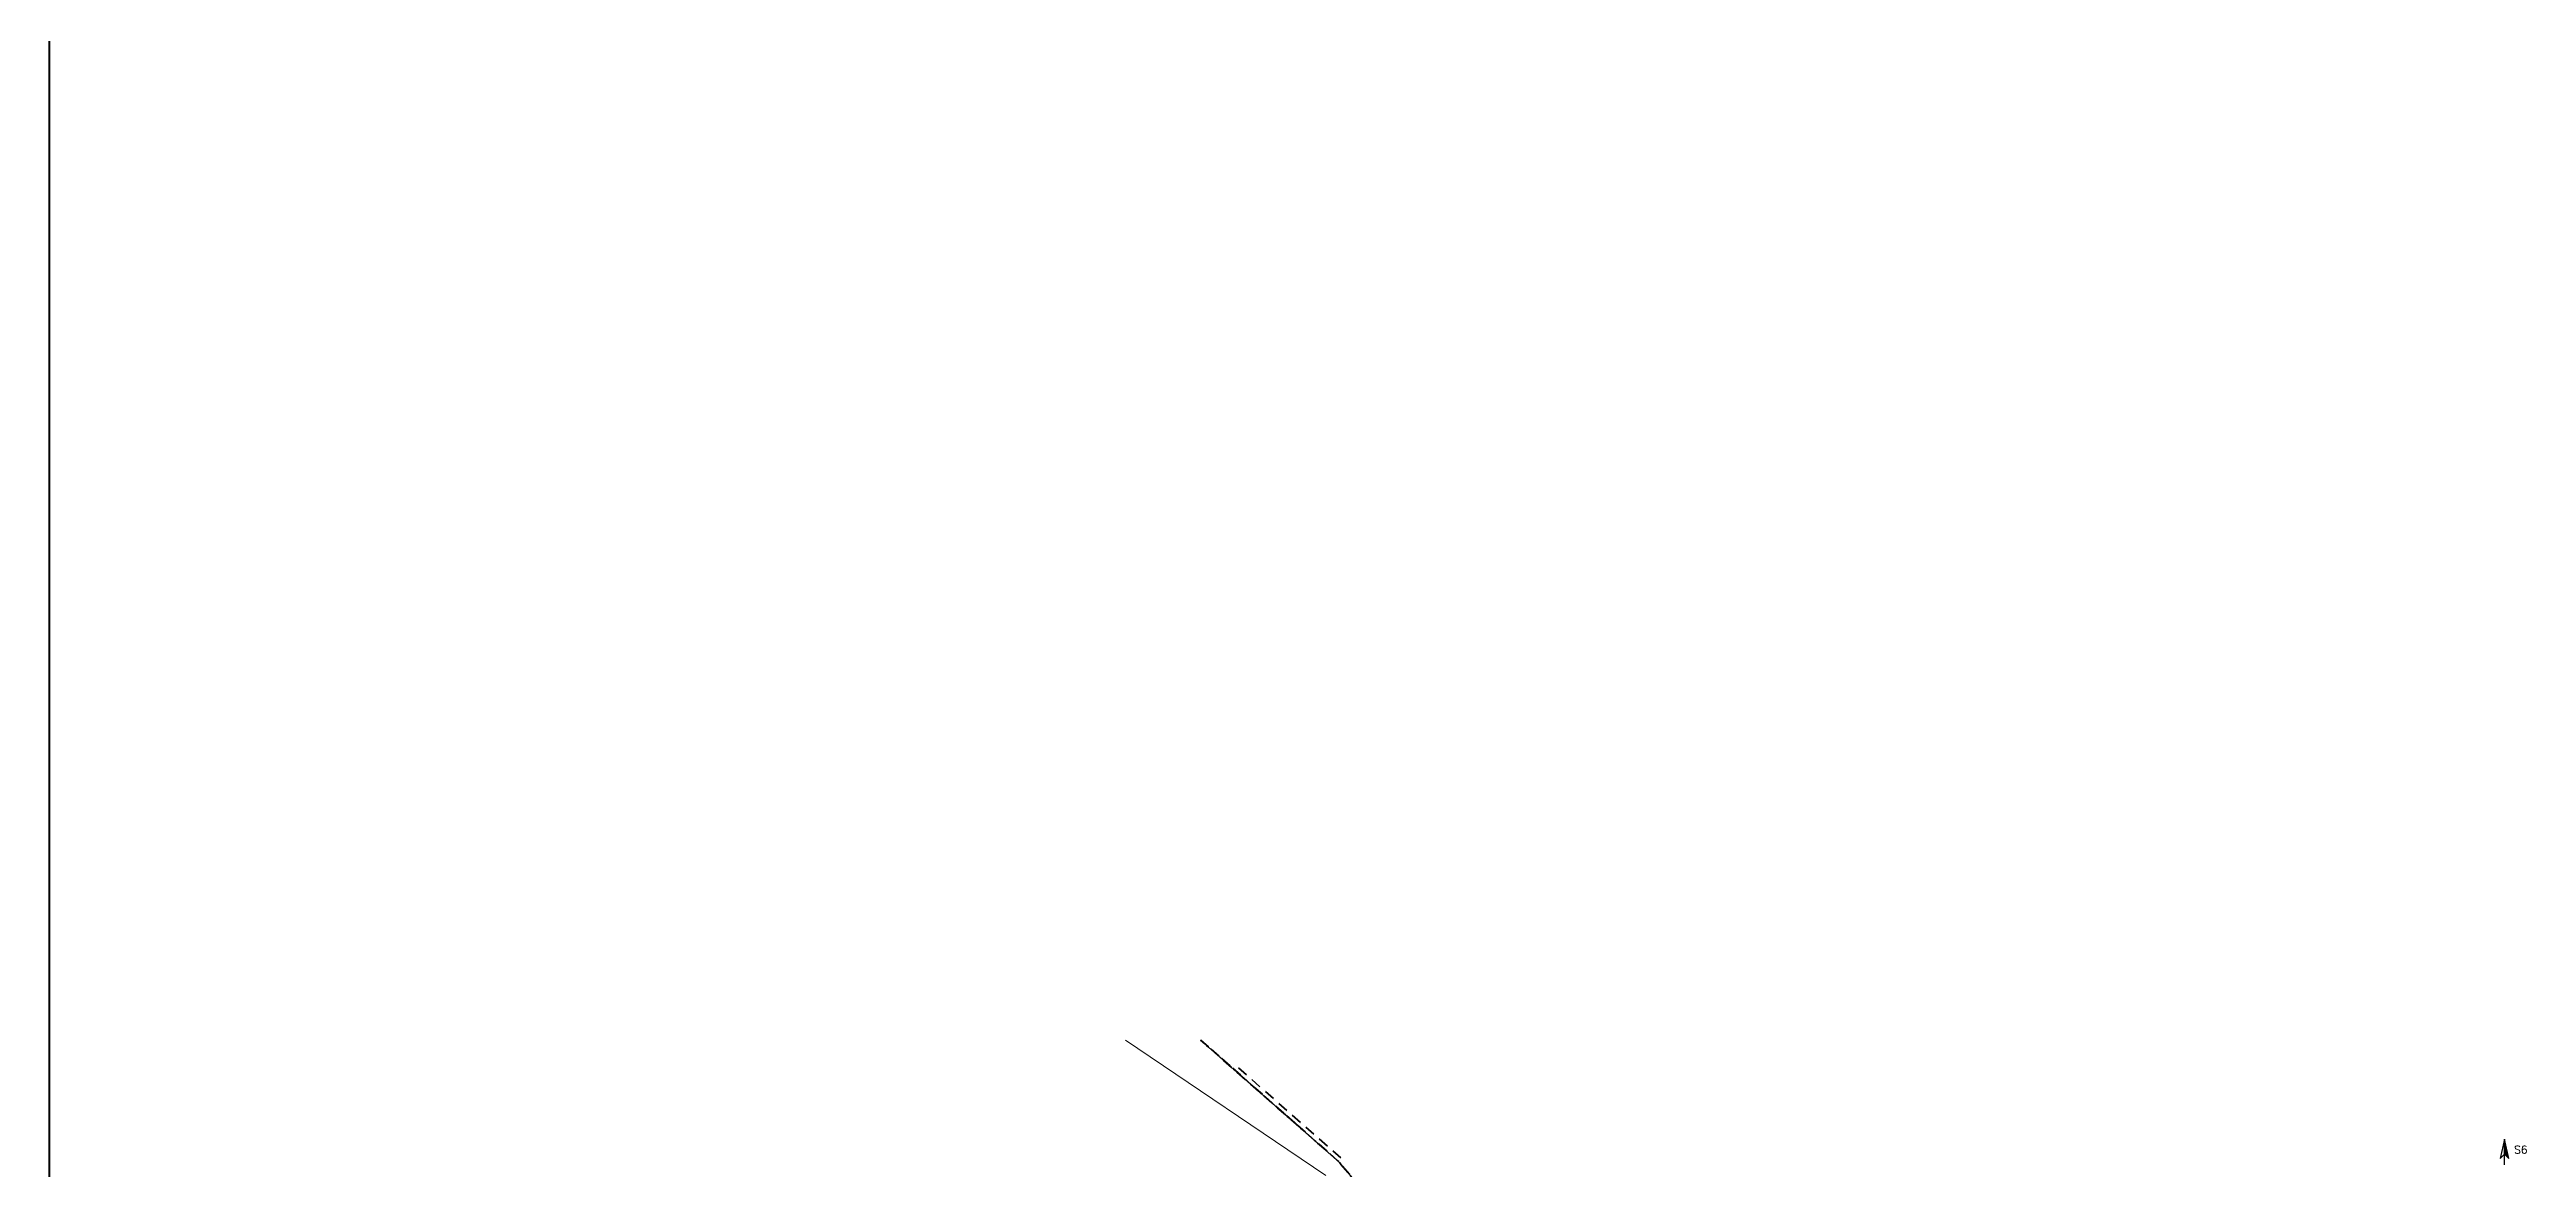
# Model space of a CAD drawing. Header units: millimetres. Extents: x 4848043 to 9699780, y 5827542 to 11659147.
# Drawn here: x 4849348.3 to 4849693, y 5827838.4 to 5827994.1 of the extents above; entities that cross this region are included whole.
import ezdxf

# ---------------------------------------------------------------- set-up
doc = ezdxf.new("R2010")
doc.units = ezdxf.units.MM
doc.header["$MEASUREMENT"] = 0
for name, pattern in [('0', [0]), ('GAG', [2.49, 1.5, -0.33, 0.33, -0.33]), ('GSO', [2.5, 1.5, -1]), ('GUK', [2, 1.5, -0.5])]:
    doc.linetypes.add(name, pattern=pattern)
doc.layers.get('0').update_dxf_attribs({"lineweight": 18})
for name, color, linetype, lineweight in [('EPGPO_L_0', 251, 'GAG', 35), ('ESPPP_L_4', 251, 'GSO', 35), ('EUZPU_L_7', 251, '0', 18), ('TES złącza projektowane', 4, 'Continuous', 40)]:
    doc.layers.add(name, color=color, linetype=linetype, lineweight=lineweight)
doc.layers.add('S-T-DLUG', color=30, linetype='Continuous')
doc.layers.add('TES strzałki i odnośniki', color=7, linetype='Continuous')
doc.styles.add('ROMANS', font='simplex.shx')

# ---------------------------------------------------------------- blocks, each defined once
blk = doc.blocks.new('S1')
for p, q in [((0, 5.58), (-0.5, 3.33)), ((-0.5, 3.33), (0, 3.83)), ((0, 2.58), (0, 5.58)), ((0.5, 3.33), (0, 5.58)), ((0, 3.83), (0.5, 3.33)), ((0, -2.92), (0, -2.17)), ((-0.5, -4.42), (0, -2.92)), ((-0.5, -5.92), (0, -4.17)), ((-0.5, -4.42), (-0.5, -5.92)), ((0, -2.92), (0.5, -4.42)), ((0, -4.17), (0.5, -5.92)), ((0.5, -5.92), (0.5, -4.42))]:
    blk.add_line(p, q)
for points in [[(0, 5.58), (0, 3.83), (0.5, 3.33)], [(0, -2.92), (-0.5, -4.42), (0, -4.17), (-0.5, -5.92)]]:
    blk.add_solid(points)

msp = doc.modelspace()

# ---------------------------------------------------------------- linework, layer by layer
at = {"layer": 'EPGPO_L_0', "linetype": 'GAG'}
for p, q in [((4849527.76, 5827839.31), (4849508.47, 5827856.28)), ((4849535.62, 5827830.01), (4849527.76, 5827839.31))]:
    msp.add_line(p, q, dxfattribs=at)
at = {"layer": 'EPGPO_L_0', "linetype": 'GUK'}
for p, q in [((4849527.59, 5827839.5), (4849508.52, 5827856.28)), ((4849535.45, 5827830.21), (4849527.59, 5827839.5))]:
    msp.add_line(p, q, dxfattribs=at)
at = {"layer": 'ESPPP_L_4', "linetype": 'GSO'}
msp.add_line((4849513.74, 5827852.43), (4849528.16, 5827839.75), dxfattribs=at)
at = {"layer": 'EUZPU_L_7', "linetype": '0'}
for p, q in [((4849498.03, 5827856.28), (4849525.89, 5827837.45)), ((4849508.47, 5827856.28), (4849527.76, 5827839.31)), ((4849527.76, 5827839.31), (4849535.62, 5827830.01))]:
    msp.add_line(p, q, dxfattribs=at)
at = {"layer": 'TES złącza projektowane', "color": 0}
msp.add_line((4849348.27, 5827541.86), (4849348.27, 5828446.35), dxfattribs=at)

# ---------------------------------------------------------------- block references
at = {"layer": 'TES strzałki i odnośniki', "xscale": 1.2, "yscale": 1.2, "zscale": 1.2}
msp.add_blockref('S1', (4849689.96, 5827835.82), dxfattribs=at)

# ---------------------------------------------------------------- texts
at = {"layer": 'S-T-DLUG', "style": 'ROMANS'}
msp.add_text('S6', height=1.08, dxfattribs=at).set_placement((4849691.31, 5827840.5))

doc.saveas('drawing.dxf')
